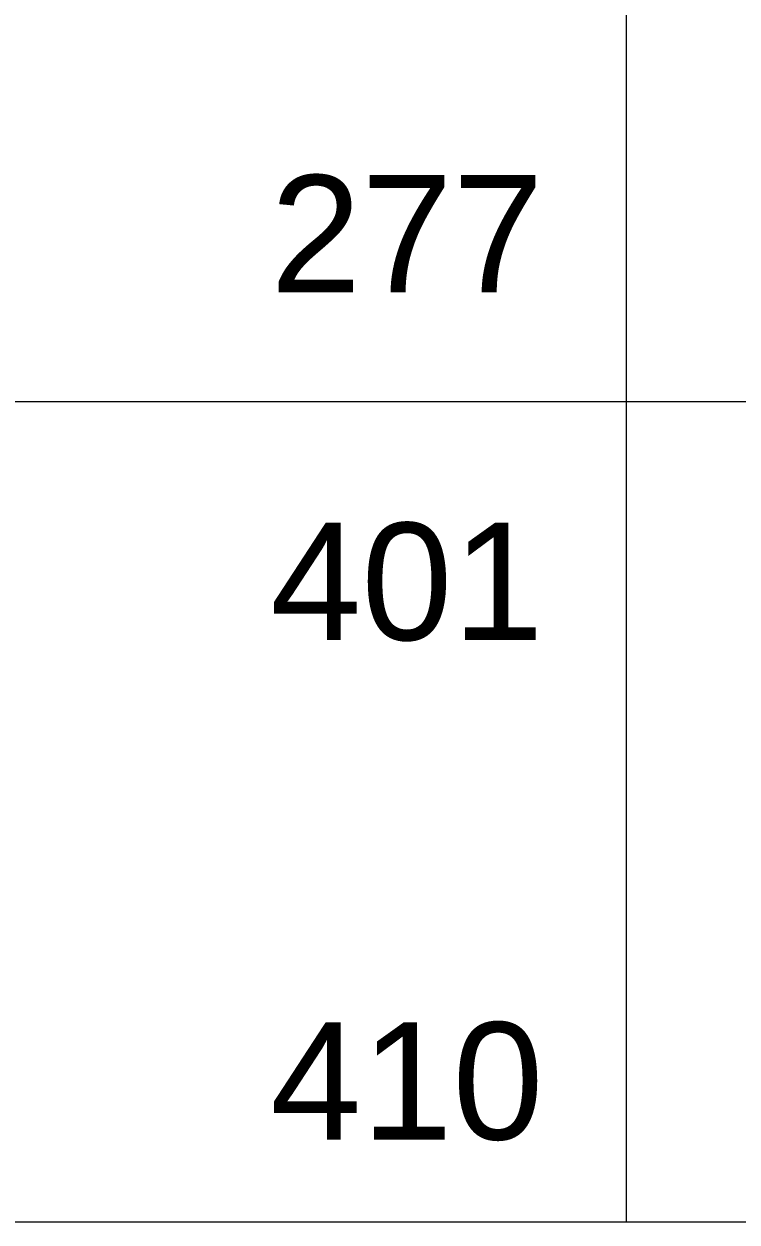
# Model space of a CAD drawing. Header units: inches. Extents: x 242965 to 445791, y 236206 to 423703.
# Drawn here: x 339230 to 354553, y 236206 to 261952 of the extents above; entities that cross this region are included whole.
import ezdxf

# ---------------------------------------------------------------- set-up
doc = ezdxf.new("R2010")
doc.units = ezdxf.units.IN
doc.header["$MEASUREMENT"] = 0
doc.layers.add('2', color=181, linetype='Continuous', lineweight=20)
doc.layers.add('e', color=96, linetype='Continuous', lineweight=5)
doc.styles.add('Vni-Helve', font='')
doc.styles.get('Vni-Helve').set_extended_font_data('VNI-Helve')

msp = doc.modelspace()

# ---------------------------------------------------------------- linework, layer by layer
at = {"layer": 'e'}
msp.add_line((352172.906, 331887.901), (352172.906, 236205.515), dxfattribs=at)
for points in [[(294651.656, 253841.58), (409694.156, 253841.58), (409694.156, 331887.901), (294651.656, 331887.901)], [(294651.656, 253841.58), (409694.156, 253841.58), (409694.156, 236205.515), (294651.656, 236205.515)]]:
    msp.add_lwpolyline(points, close=True, dxfattribs=at)

# ---------------------------------------------------------------- texts
at = {"layer": '2', "color": 6, "style": 'Vni-Helve'}
for s, p in [('277', (344523.13, 256182.841)), ('401', (344523.13, 248711.841)), ('410', (344523.13, 237978.115))]:
    msp.add_text(s, height=2520, dxfattribs=at).set_placement(p)

doc.saveas('drawing.dxf')
